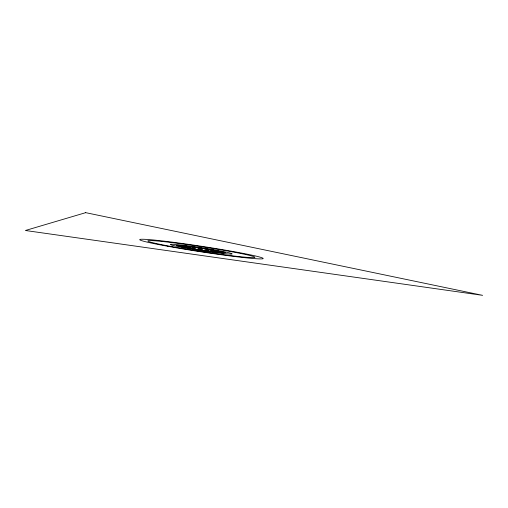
<?xml version="1.0" encoding="UTF-8"?>
<svg xmlns="http://www.w3.org/2000/svg" width="508" height="508" viewBox="0 0 508 508"><rect width="100%" height="100%" fill="white"/><g stroke="black" fill="none" stroke-linecap="round" stroke-linejoin="round"><path stroke-width="0.76" d="M176.625 245.37L184.836 246.634L176.651 245.364M180.638 246.59L188.741 247.834L180.638 246.59M182.232 245.637L190.557 246.913L182.258 245.624M192.126 248.685L200.177 249.923L192.202 248.672M195.066 247.307L203.448 248.596L195.066 247.307M205.861 250.717L213.925 251.955L205.861 250.717M208.928 249.58L217.291 250.869L208.928 249.58M215.703 251.778L223.863 253.028L215.735 251.771M217.043 251.346L225.317 252.616L217.043 251.346M221.171 251.987C207.734 251.892 193.865 249.269 180.734 246.005C194.342 246.742 207.855 249.111 221.171 251.987M85.693 212.661L25.4 230.499L482.6 295.339L85.693 212.661M200.349 249.041L202.248 249.364L200.349 249.041M220.732 251.854C207.613 251.949 193.605 249.142 180.765 245.993L189.986 246.691L208.013 249.339L220.732 251.854M167.684 246.266A62.484 2.769 8.7 0 0 263.125 258.604A62.484 2.769 8.7 0 0 173.526 242.316A62.484 2.769 8.7 0 0 167.684 246.266M185.23 247.917A31.198 1.378 8.7 0 0 232.112 253.892A31.198 1.378 8.7 0 0 186.499 245.694A31.198 1.378 8.7 0 0 185.23 247.917M172.517 246.742A54.127 2.394 8.7 0 0 254.845 257.346A54.127 2.394 8.7 0 0 176.809 243.205A54.127 2.394 8.7 0 0 172.517 246.742M189.649 248.291A22.873 1.01 8.7 0 0 223.863 252.641A22.873 1.01 8.7 0 0 190.252 246.615A22.873 1.01 8.7 0 0 189.649 248.291"/></g></svg>
